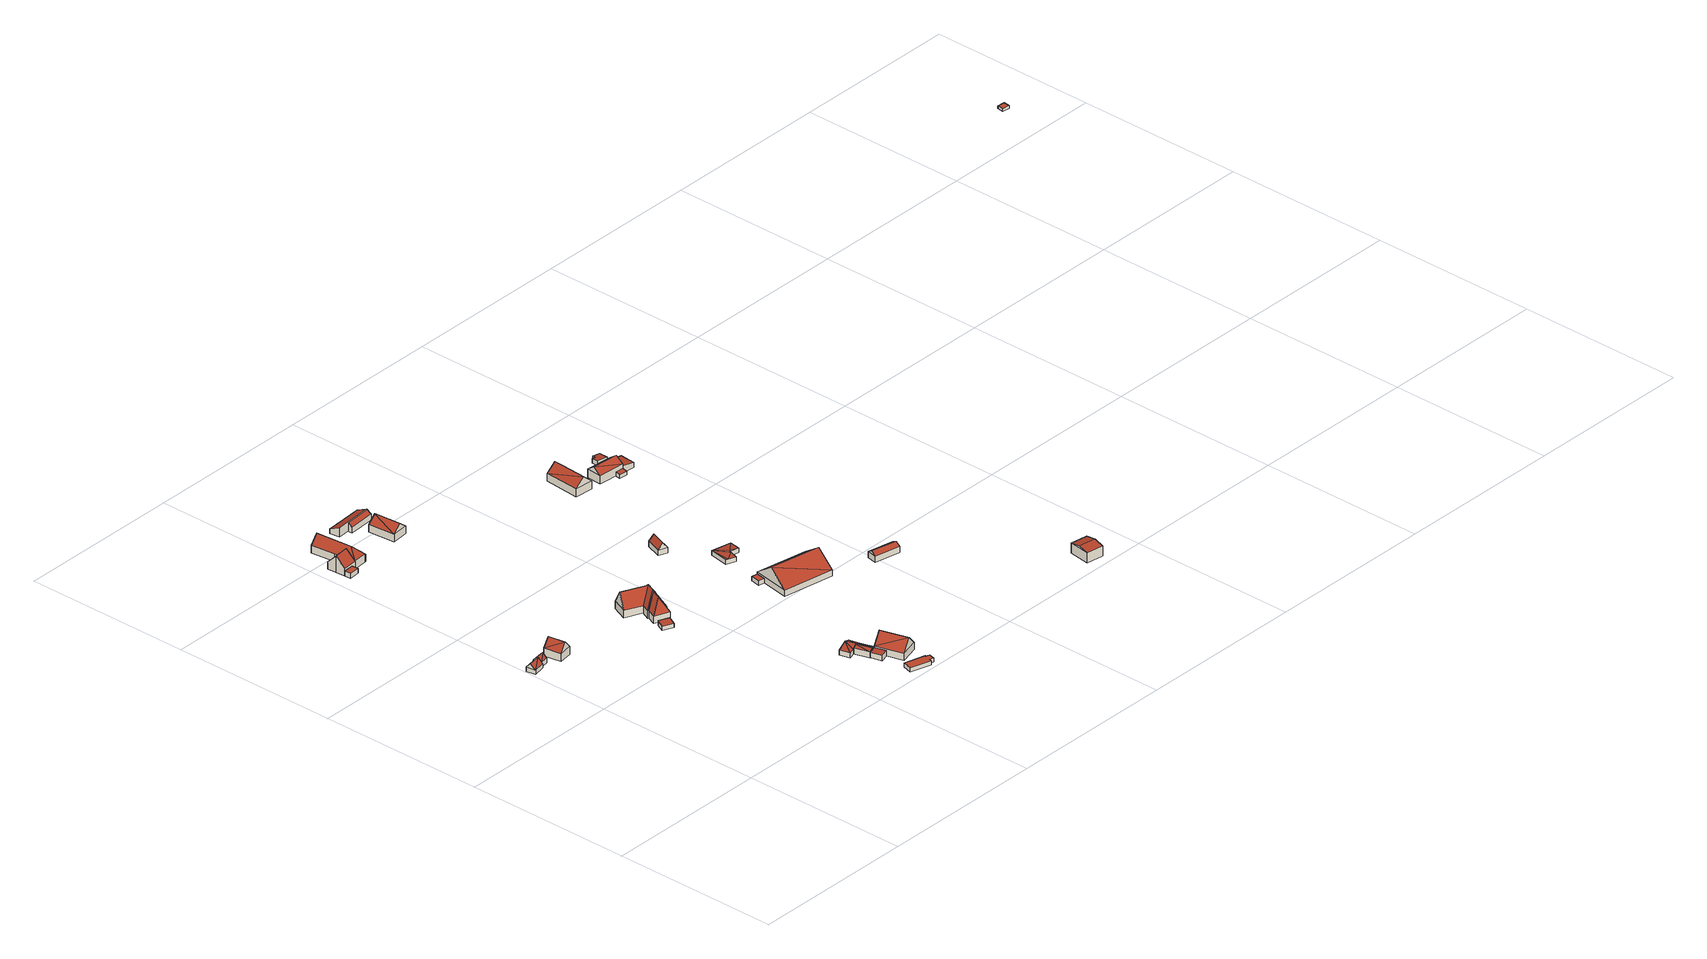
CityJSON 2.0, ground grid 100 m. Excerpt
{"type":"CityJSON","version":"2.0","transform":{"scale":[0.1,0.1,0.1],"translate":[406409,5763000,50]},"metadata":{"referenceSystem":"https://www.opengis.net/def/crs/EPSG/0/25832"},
"CityObjects":{
"building1":{"type":"Building","attributes":{"Gemeindeschluessel":"05515000","Geometrietyp2DReferenz":"3000","function":"31001_2700"},"children":["building1-1","building1-2"]},
"building1-1":{"type":"BuildingPart","attributes":{"roofType":"3100","measuredHeight":5.42},"parents":["building1"],"geometry":[{"type":"Solid","lod":"2","boundaries":[[[[0,1,2,3,4]],[[5,6,1,0]],[[7,8,9,6,5]],[[0,10,5]],[[11,10,0]],[[0,4,11]],[[10,11,12,7]],[[7,5,10]],[[1,6,9,2]],[[13,4,3]],[[2,9,8,3]],[[8,7,13,3]],[[12,11,4,13]],[[12,13,7]]]],"semantics":{"surfaces":[{"type":"WallSurface"},{"type":"RoofSurface"},{"type":"GroundSurface"},{"type":"ClosureSurface"}],"values":[[0,0,0,0,1,1,1,1,2,0,3,3,0,3]]}}]},
"building1-2":{"type":"BuildingPart","attributes":{"roofType":"3100","measuredHeight":5.35},"parents":["building1"],"geometry":[{"type":"Solid","lod":"2","boundaries":[[[[14,15,16,17]],[[3,2,15,14]],[[18,19,9,8]],[[17,16,19,18]],[[17,18,20,21]],[[21,22,17]],[[22,21,12,13,3]],[[3,14,22]],[[7,20,18,8]],[[22,14,17]],[[15,2,9,19,16]],[[2,3,8,9]],[[20,7,12,21]],[[7,8,3,13]],[[7,13,12]]]],"semantics":{"surfaces":[{"type":"WallSurface"},{"type":"RoofSurface"},{"type":"GroundSurface"},{"type":"ClosureSurface"}],"values":[[0,0,0,0,1,1,1,1,0,0,2,3,0,3,3]]}}]},
"building2":{"type":"Building","attributes":{"Gemeindeschluessel":"05515000","Geometrietyp2DReferenz":"3000","function":"31001_1000","roofType":"3100","measuredHeight":9.46},"address":[{"country":"Germany","locality":"Münster","thoroughfareNumber":"85","thoroughfareName":"Coermühle"}],"geometry":[{"type":"Solid","lod":"2","boundaries":[[[[23,24,25,26]],[[27,28,24,23]],[[29,30,28,27]],[[26,25,30,29]],[[23,31,27]],[[29,32,26]],[[32,31,23]],[[23,26,32]],[[29,27,31]],[[31,32,29]],[[24,28,30,25]]]],"semantics":{"surfaces":[{"type":"WallSurface"},{"type":"RoofSurface"},{"type":"GroundSurface"}],"values":[[0,0,0,0,0,0,1,1,1,1,2]]}}]},
"building3":{"type":"Building","attributes":{"Gemeindeschluessel":"05515000","Geometrietyp2DReferenz":"3000","function":"51009_1610","roofType":"1000","measuredHeight":3.03},"geometry":[{"type":"Solid","lod":"2","boundaries":[[[[33,34,35,36]],[[37,38,34,33]],[[39,40,38,37]],[[36,35,40,39]],[[37,33,36,39]],[[34,38,40,35]]]],"semantics":{"surfaces":[{"type":"WallSurface"},{"type":"RoofSurface"},{"type":"GroundSurface"}],"values":[[0,0,0,0,1,2]]}}]},
"building4":{"type":"Building","attributes":{"Gemeindeschluessel":"05515000","Geometrietyp2DReferenz":"3000","function":"31001_1000","roofType":"3100","measuredHeight":10.08},"address":[{"country":"Germany","locality":"Münster","thoroughfareNumber":"91","thoroughfareName":"Coermühle"}],"geometry":[{"type":"Solid","lod":"2","boundaries":[[[[41,42,43,44]],[[45,46,42,41]],[[47,48,46,45]],[[49,50,48,47]],[[51,52,50,49]],[[53,54,52,51]],[[55,56,54,53]],[[44,43,56,55]],[[49,47,45,51]],[[41,44,55,53,51,45]],[[42,46,48,50,52,54,56,43]]]],"semantics":{"surfaces":[{"type":"WallSurface"},{"type":"RoofSurface"},{"type":"GroundSurface"}],"values":[[0,0,0,0,0,0,0,0,1,1,2]]}}]},
"building5":{"type":"Building","attributes":{"Gemeindeschluessel":"05515000","Geometrietyp2DReferenz":"3000","function":"31001_2700","roofType":"5000","measuredHeight":9.6},"geometry":[{"type":"Solid","lod":"2","boundaries":[[[[57,58,59,60]],[[61,62,58,57]],[[63,64,62,61]],[[65,66,64,63]],[[67,68,66,65]],[[69,70,68,67]],[[71,72,70,69]],[[73,74,72,71]],[[60,59,74,73]],[[67,75,69]],[[65,63,61,57,60,75,67]],[[73,71,69,75,60]],[[58,62,64,66,68,70,72,74,59]]]],"semantics":{"surfaces":[{"type":"WallSurface"},{"type":"RoofSurface"},{"type":"GroundSurface"}],"values":[[0,0,0,0,0,0,0,0,0,1,1,1,2]]}}]},
"building6":{"type":"Building","attributes":{"Gemeindeschluessel":"05515000","Geometrietyp2DReferenz":"3000","function":"51009_1610","roofType":"2100","measuredHeight":3.07},"geometry":[{"type":"Solid","lod":"2","boundaries":[[[[76,77,78,79]],[[80,81,77,76]],[[82,83,81,80]],[[79,78,83,82]],[[80,76,79,82]],[[77,81,83,78]]]],"semantics":{"surfaces":[{"type":"WallSurface"},{"type":"RoofSurface"},{"type":"GroundSurface"}],"values":[[0,0,0,0,1,2]]}}]},
"building7":{"type":"Building","attributes":{"Gemeindeschluessel":"05515000","Geometrietyp2DReferenz":"3000","function":"31001_1000","roofType":"5000","measuredHeight":12.95},"address":[{"country":"Germany","locality":"Münster","thoroughfareNumber":"81","thoroughfareName":"Coerder Liekweg"}],"geometry":[{"type":"Solid","lod":"2","boundaries":[[[[84,85,86,87]],[[88,89,85,84]],[[90,91,89,88]],[[92,93,91,90]],[[94,95,93,92]],[[96,97,95,94]],[[98,99,97,96]],[[100,101,99,98]],[[102,103,101,100]],[[104,105,103,102]],[[106,107,105,104]],[[108,109,107,106]],[[110,111,109,108]],[[112,113,111,110]],[[114,115,113,112]],[[116,117,115,114]],[[87,86,117,116]],[[118,119,116,114,120]],[[121,120,114]],[[114,112,121]],[[120,121,106]],[[106,104,120]],[[121,112,110,122]],[[110,108,122]],[[122,108,106,121]],[[118,120,104,102,123]],[[124,125,123,102,100,126]],[[100,98,126]],[[124,126,98,96,127]],[[96,94,127]],[[124,127,94,92,125]],[[119,118,123,125,92,90,128]],[[128,90,88,129]],[[129,88,84,130]],[[84,87,130]],[[128,129,130,87,116,119]],[[85,89,91,93,95,97,99,101,103,105,107,109,111,113,115,117,86]]]],"semantics":{"surfaces":[{"type":"WallSurface"},{"type":"RoofSurface"},{"type":"GroundSurface"}],"values":[[0,0,0,0,0,0,0,0,0,0,0,0,0,0,0,0,0,1,1,1,1,1,1,1,1,1,1,1,1,0,1,1,1,1,0,1,2]]}}]},
"building8":{"type":"Building","attributes":{"Gemeindeschluessel":"05515000","Geometrietyp2DReferenz":"3000","function":"31001_2460","roofType":"5000","measuredHeight":4.5},"geometry":[{"type":"Solid","lod":"2","boundaries":[[[[131,132,133,134]],[[135,136,132,131]],[[137,138,136,135]],[[139,140,138,137]],[[141,142,140,139]],[[134,133,142,141]],[[143,137,135,144]],[[145,144,135]],[[144,145,141]],[[141,145,134]],[[131,134,145]],[[143,144,141,139]],[[143,139,137]],[[145,135,131]],[[132,136,138,140,142,133]]]],"semantics":{"surfaces":[{"type":"WallSurface"},{"type":"RoofSurface"},{"type":"GroundSurface"}],"values":[[0,0,0,0,0,0,1,1,1,1,1,0,0,0,2]]}}]},
"building9":{"type":"Building","attributes":{"Gemeindeschluessel":"05515000","Geometrietyp2DReferenz":"3000","function":"31001_2460","roofType":"3100","measuredHeight":4.49},"geometry":[{"type":"Solid","lod":"2","boundaries":[[[[146,147,148,143]],[[149,150,147,146]],[[151,152,150,149]],[[143,148,152,151]],[[146,153,149]],[[151,154,143]],[[153,146,143]],[[143,154,153]],[[149,153,154]],[[154,151,149]],[[147,150,152,148]]]],"semantics":{"surfaces":[{"type":"WallSurface"},{"type":"RoofSurface"},{"type":"GroundSurface"}],"values":[[0,0,0,0,0,0,1,1,1,1,2]]}}]},
"building10":{"type":"Building","attributes":{"Gemeindeschluessel":"05515000","Geometrietyp2DReferenz":"3000","function":"31001_2700","roofType":"1000","measuredHeight":2.54},"geometry":[{"type":"Solid","lod":"2","boundaries":[[[[155,156,157,158]],[[159,160,156,155]],[[161,162,160,159]],[[163,164,162,161]],[[165,166,164,163]],[[167,168,166,165]],[[169,170,168,167]],[[158,157,170,169]],[[167,165,163,161,159,155,158,169]],[[156,160,162,164,166,168,170,157]]]],"semantics":{"surfaces":[{"type":"WallSurface"},{"type":"RoofSurface"},{"type":"GroundSurface"}],"values":[[0,0,0,0,0,0,0,0,1,2]]}}]},
"building11":{"type":"Building","attributes":{"Gemeindeschluessel":"05515000","Geometrietyp2DReferenz":"3000","function":"31001_2700","roofType":"2100","measuredHeight":5.48},"geometry":[{"type":"Solid","lod":"2","boundaries":[[[[171,172,173,174]],[[175,176,172,171]],[[177,178,176,175]],[[174,173,178,177]],[[175,171,174,177]],[[172,176,178,173]]]],"semantics":{"surfaces":[{"type":"WallSurface"},{"type":"RoofSurface"},{"type":"GroundSurface"}],"values":[[0,0,0,0,1,2]]}}]},
"building12":{"type":"Building","attributes":{"Gemeindeschluessel":"05515000","Geometrietyp2DReferenz":"3000","function":"51009_1610","roofType":"2100","measuredHeight":3.47},"geometry":[{"type":"Solid","lod":"2","boundaries":[[[[137,179,180,181]],[[182,183,179,137]],[[184,185,183,182]],[[181,180,185,184]],[[182,137,181,184]],[[179,183,185,180]]]],"semantics":{"surfaces":[{"type":"WallSurface"},{"type":"RoofSurface"},{"type":"GroundSurface"}],"values":[[0,0,0,0,1,2]]}}]},
"building13":{"type":"Building","attributes":{"Gemeindeschluessel":"05515000","Geometrietyp2DReferenz":"3000","function":"31001_2700","roofType":"3100","measuredHeight":8.54},"geometry":[{"type":"Solid","lod":"2","boundaries":[[[[186,187,188,189]],[[190,191,187,186]],[[192,193,191,190]],[[189,188,193,192]],[[186,194,190]],[[192,195,189]],[[189,195,194]],[[194,186,189]],[[195,192,190]],[[190,194,195]],[[187,191,193,188]]]],"semantics":{"surfaces":[{"type":"WallSurface"},{"type":"RoofSurface"},{"type":"GroundSurface"}],"values":[[0,0,0,0,0,0,1,1,1,1,2]]}}]},
"building14":{"type":"Building","attributes":{"Gemeindeschluessel":"05515000","Geometrietyp2DReferenz":"3000","function":"51009_1610","roofType":"2100","measuredHeight":5.38},"geometry":[{"type":"Solid","lod":"2","boundaries":[[[[196,197,198,199]],[[200,201,197,196]],[[202,203,201,200]],[[199,198,203,202]],[[200,196,199,202]],[[197,201,203,198]]]],"semantics":{"surfaces":[{"type":"WallSurface"},{"type":"RoofSurface"},{"type":"GroundSurface"}],"values":[[0,0,0,0,1,2]]}}]},
"building15":{"type":"Building","attributes":{"Gemeindeschluessel":"05515000","Geometrietyp2DReferenz":"3000","function":"31001_1000"},"address":[{"country":"Germany","locality":"Münster","thoroughfareNumber":"75","thoroughfareName":"Coerder Liekweg"}],"children":["building15-1","building15-2"]},
"building15-1":{"type":"BuildingPart","attributes":{"roofType":"3100","measuredHeight":10.51},"parents":["building15"],"geometry":[{"type":"Solid","lod":"2","boundaries":[[[[204,205,206,207]],[[208,209,205,204]],[[207,206,185,146,210]],[[204,211,208]],[[210,212,207]],[[204,207,212]],[[212,211,204]],[[211,212,210]],[[210,208,211]],[[205,209,213,185,206]],[[209,208,210,146,214,213]],[[185,213,214,146]]]],"semantics":{"surfaces":[{"type":"WallSurface"},{"type":"RoofSurface"},{"type":"GroundSurface"},{"type":"ClosureSurface"}],"values":[[0,0,0,0,0,1,1,1,1,2,0,3]]}}]},
"building15-2":{"type":"BuildingPart","attributes":{"roofType":"2100","measuredHeight":3.35},"parents":["building15"],"geometry":[{"type":"Solid","lod":"2","boundaries":[[[[146,185,215,216]],[[217,218,213,214]],[[216,215,218,217]],[[214,146,216,217]],[[185,213,218,215]],[[185,146,214,213]]]],"semantics":{"surfaces":[{"type":"WallSurface"},{"type":"RoofSurface"},{"type":"GroundSurface"},{"type":"ClosureSurface"}],"values":[[0,0,0,1,2,3]]}}]},
"building16":{"type":"Building","attributes":{"Gemeindeschluessel":"05515000","Geometrietyp2DReferenz":"3000","function":"31001_1000","roofType":"2100","measuredHeight":2.72},"geometry":[{"type":"Solid","lod":"2","boundaries":[[[[219,220,221,222]],[[223,224,220,219]],[[225,226,224,223]],[[222,221,226,225]],[[223,219,222,225]],[[220,224,226,221]]]],"semantics":{"surfaces":[{"type":"WallSurface"},{"type":"RoofSurface"},{"type":"GroundSurface"}],"values":[[0,0,0,0,1,2]]}}]},
"building17":{"type":"Building","attributes":{"Gemeindeschluessel":"05515000","Geometrietyp2DReferenz":"3000","function":"31001_2700","roofType":"5000","measuredHeight":6.64},"geometry":[{"type":"Solid","lod":"2","boundaries":[[[[227,228,229,230]],[[231,232,228,227]],[[233,234,232,231]],[[230,229,234,233]],[[233,231,235]],[[235,231,227,236]],[[227,230,236]],[[236,230,233,235]],[[228,232,234,229]]]],"semantics":{"surfaces":[{"type":"WallSurface"},{"type":"RoofSurface"},{"type":"GroundSurface"}],"values":[[0,0,0,0,0,1,0,1,2]]}}]},
"building18":{"type":"Building","attributes":{"Gemeindeschluessel":"05515000","Geometrietyp2DReferenz":"3000","function":"31001_1000","roofType":"3100","measuredHeight":11.85},"address":[{"country":"Germany","locality":"Münster","thoroughfareNumber":"80","thoroughfareName":"Coerder Liekweg"}],"geometry":[{"type":"Solid","lod":"2","boundaries":[[[[237,238,239,240]],[[241,242,238,237]],[[243,244,242,241]],[[240,239,244,243]],[[237,245,241]],[[243,246,240]],[[245,237,240]],[[240,246,245]],[[241,245,246]],[[246,243,241]],[[238,242,244,239]]]],"semantics":{"surfaces":[{"type":"WallSurface"},{"type":"RoofSurface"},{"type":"GroundSurface"}],"values":[[0,0,0,0,0,0,1,1,1,1,2]]}}]},
"building19":{"type":"Building","attributes":{"Gemeindeschluessel":"05515000","Geometrietyp2DReferenz":"3000","function":"31001_2460","roofType":"5000","measuredHeight":3.4},"geometry":[{"type":"Solid","lod":"2","boundaries":[[[[247,248,249,250]],[[251,252,248,247]],[[253,254,252,251]],[[255,256,254,253]],[[257,258,256,255]],[[250,249,258,257]],[[247,259,255]],[[260,247,255]],[[261,260,255]],[[255,253,261]],[[261,251,260]],[[259,250,257]],[[257,255,259]],[[250,259,247]],[[247,260,251]],[[251,261,253]],[[248,252,254,256,258,249]]]],"semantics":{"surfaces":[{"type":"WallSurface"},{"type":"RoofSurface"},{"type":"GroundSurface"}],"values":[[0,0,0,0,0,0,1,1,1,1,1,1,1,0,0,0,2]]}}]},
"building20":{"type":"Building","attributes":{"Gemeindeschluessel":"05515000","Geometrietyp2DReferenz":"3000","function":"31001_1000","roofType":"3100","measuredHeight":9.52},"address":[{"country":"Germany","locality":"Münster","thoroughfareNumber":"90","thoroughfareName":"Coermühle"}],"geometry":[{"type":"Solid","lod":"2","boundaries":[[[[262,263,264,265]],[[266,267,263,262]],[[268,269,267,266]],[[265,264,269,268]],[[262,270,266]],[[268,271,265]],[[262,265,271]],[[271,270,262]],[[270,271,268]],[[268,266,270]],[[263,267,269,264]]]],"semantics":{"surfaces":[{"type":"WallSurface"},{"type":"RoofSurface"},{"type":"GroundSurface"}],"values":[[0,0,0,0,0,0,1,1,1,1,2]]}}]},
"building21":{"type":"Building","attributes":{"Gemeindeschluessel":"05515000","Geometrietyp2DReferenz":"3000","function":"31001_2700","roofType":"3100","measuredHeight":5.39},"geometry":[{"type":"Solid","lod":"2","boundaries":[[[[272,273,274,275]],[[276,277,273,272]],[[278,279,277,276]],[[275,274,279,278]],[[272,280,276]],[[278,281,275]],[[275,281,280,272]],[[276,280,281,278]],[[273,277,279,274]]]],"semantics":{"surfaces":[{"type":"WallSurface"},{"type":"RoofSurface"},{"type":"GroundSurface"}],"values":[[0,0,0,0,0,0,1,1,2]]}}]},
"building22":{"type":"Building","attributes":{"Gemeindeschluessel":"05515000","Geometrietyp2DReferenz":"3000","function":"31001_2700","roofType":"5000","measuredHeight":8.45},"geometry":[{"type":"Solid","lod":"2","boundaries":[[[[282,283,284,285]],[[286,287,283,282]],[[288,289,287,286]],[[285,284,289,288]],[[290,286,282]],[[282,291,290]],[[288,290,291]],[[291,285,288]],[[285,291,282]],[[286,290,288]],[[283,287,289,284]]]],"semantics":{"surfaces":[{"type":"WallSurface"},{"type":"RoofSurface"},{"type":"GroundSurface"}],"values":[[0,0,0,0,1,1,1,1,0,0,2]]}}]},
"building23":{"type":"Building","attributes":{"Gemeindeschluessel":"05515000","Geometrietyp2DReferenz":"3000","function":"31001_2700","roofType":"2100","measuredHeight":2.81},"geometry":[{"type":"Solid","lod":"2","boundaries":[[[[292,293,294,295]],[[296,289,293,292]],[[297,298,289,296]],[[295,294,298,297]],[[296,292,295,297]],[[293,289,298,294]]]],"semantics":{"surfaces":[{"type":"WallSurface"},{"type":"RoofSurface"},{"type":"GroundSurface"}],"values":[[0,0,0,0,1,2]]}}]},
"building24":{"type":"Building","attributes":{"Gemeindeschluessel":"05515000","Geometrietyp2DReferenz":"3000","function":"51009_1611","roofType":"2100","measuredHeight":2.78},"geometry":[{"type":"Solid","lod":"2","boundaries":[[[[299,300,301,302]],[[303,304,300,299]],[[305,306,304,303]],[[307,308,306,305]],[[309,310,308,307]],[[302,301,310,309]],[[307,305,303,299,302,309]],[[300,304,306,308,310,301]]]],"semantics":{"surfaces":[{"type":"WallSurface"},{"type":"RoofSurface"},{"type":"GroundSurface"}],"values":[[0,0,0,0,0,0,1,2]]}}]},
"building25":{"type":"Building","attributes":{"Gemeindeschluessel":"05515000","Geometrietyp2DReferenz":"3000","function":"31001_2700","roofType":"2100","measuredHeight":4.19},"geometry":[{"type":"Solid","lod":"2","boundaries":[[[[311,312,313,314]],[[315,316,312,311]],[[317,318,316,315]],[[314,313,318,317]],[[315,311,314,317]],[[312,316,318,313]]]],"semantics":{"surfaces":[{"type":"WallSurface"},{"type":"RoofSurface"},{"type":"GroundSurface"}],"values":[[0,0,0,0,1,2]]}}]},
"building26":{"type":"Building","attributes":{"Gemeindeschluessel":"05515000","Geometrietyp2DReferenz":"3000","function":"31001_2600","roofType":"3100","measuredHeight":7.12},"geometry":[{"type":"Solid","lod":"2","boundaries":[[[[319,320,321,322]],[[323,324,320,319]],[[325,326,324,323]],[[322,321,326,325]],[[319,327,323]],[[325,328,322]],[[322,328,327,319]],[[323,327,328,325]],[[320,324,326,321]]]],"semantics":{"surfaces":[{"type":"WallSurface"},{"type":"RoofSurface"},{"type":"GroundSurface"}],"values":[[0,0,0,0,0,0,1,1,2]]}}]},
"building27":{"type":"Building","attributes":{"Gemeindeschluessel":"05515000","Geometrietyp2DReferenz":"3000","function":"51002_9999","roofType":"1000","measuredHeight":1.67},"geometry":[{"type":"Solid","lod":"2","boundaries":[[[[329,330,331,332]],[[333,334,330,329]],[[335,336,334,333]],[[337,338,336,335]],[[332,331,338,337]],[[335,333,329,332,337]],[[330,334,336,338,331]]]],"semantics":{"surfaces":[{"type":"WallSurface"},{"type":"RoofSurface"},{"type":"GroundSurface"}],"values":[[0,0,0,0,0,1,2]]}}]}
},
"vertices":[
[122,1550,41],[122,1550,12],[70,1541,12],[70,1541,37],[70,1541,41],[131,1503,41],[131,1503,12],[78,1493,41],[78,1493,37],[78,1493,12],[127,1526,66],[74,1517,66],[74,1514,63],[70,1537,41],
[0,1528,37],[0,1528,12],[9,1472,12],[9,1472,37],[79,1484,37],[79,1484,12],[78,1493,47],[74,1512,66],[5,1500,66],
[171,1558,59],[171,1558,12],[188,1455,12],[188,1455,59],[254,1572,59],[254,1572,12],[270,1469,59],[270,1469,12],[212,1565,107],[229,1462,107],
[73,2827,44],[73,2827,14],[76,2788,14],[76,2788,44],[135,2832,44],[135,2832,14],[138,2793,44],[138,2793,14],
[148,2961,36],[148,2961,13],[135,2957,13],[135,2957,39],[156,2888,114],[156,2888,13],[163,2834,56],[163,2834,13],[73,2827,55],[73,2827,13],[69,2882,114],[69,2882,13],[66,2937,55],[66,2937,13],[134,2941,56],[134,2941,13],
[225,3113,54],[225,3113,10],[178,3110,10],[178,3110,106],[238,2950,57],[238,2950,10],[243,2950,51],[243,2950,10],[252,2841,53],[252,2841,10],[246,2840,59],[246,2840,10],[163,2834,59],[163,2834,10],[148,2961,57],[148,2961,10],[131,3106,54],[131,3106,10],[199,2893,106],
[783,1318,38],[783,1318,7],[761,1272,7],[761,1272,31],[842,1291,38],[842,1291,7],[821,1244,31],[821,1244,7],
[763,1592,50],[763,1592,6],[721,1499,6],[721,1499,50],[857,1550,50],[857,1550,6],[858,1553,50],[858,1553,6],[944,1515,50],[944,1515,6],[946,1519,50],[946,1519,6],[958,1514,50],[958,1514,6],[963,1501,50],[963,1501,6],[957,1488,50],[957,1488,6],[953,1490,50],[953,1490,6],[896,1360,50],[896,1360,6],[891,1362,50],[891,1362,6],[868,1310,50],[868,1310,6],[781,1348,50],[781,1348,6],[804,1401,50],[804,1401,6],[799,1403,50],[799,1403,6],[822,1454,50],[822,1454,6],[891,1481,136],[891,1481,135],[869,1430,136],[867,1425,128],[844,1373,128],[948,1502,65],[950,1503,68],[949,1502,65],[952,1501,66],[951,1517,58],[885,1484,135],[883,1483,133],[742,1545,133],
[1170,426,45],[1170,426,16],[1187,366,16],[1187,366,45],[1275,455,45],[1275,455,16],[1292,396,45],[1292,396,16],[1274,390,45],[1274,390,16],[1225,377,45],[1225,377,16],[1274,390,53],[1256,385,61],[1239,445,61],
[1299,302,53],[1299,302,18],[1274,390,18],[1251,288,53],[1251,288,18],[1225,377,53],[1225,377,18],[1275,295,63],[1250,383,63],
[1297,97,45],[1297,97,20],[1282,40,20],[1282,40,45],[1421,63,45],[1421,63,20],[1419,57,45],[1419,57,20],[1442,50,45],[1442,50,20],[1432,14,45],[1432,14,20],[1409,20,45],[1409,20,20],[1405,6,45],[1405,6,20],
[339,3162,34],[339,3162,7],[344,3099,7],[344,3099,62],[568,3178,34],[568,3178,7],[573,3116,62],[573,3116,7],
[1292,396,19],[1274,390,19],[1274,390,54],[1318,307,45],[1318,307,19],[1299,302,54],[1299,302,19],
[478,3019,55],[478,3019,10],[491,2859,10],[491,2859,55],[579,3026,55],[579,3026,10],[591,2866,55],[591,2866,10],[529,3023,95],[541,2862,95],
[414,3104,61],[414,3104,8],[416,3076,8],[416,3076,42],[573,3116,61],[573,3116,8],[575,3088,42],[575,3088,8],
[1458,170,61],[1458,170,19],[1411,334,19],[1411,334,61],[1346,138,61],[1346,138,19],[1299,302,61],[1402,154,124],[1355,318,124],[1318,235,19],[1318,235,53],
[1251,288,19],[1251,288,50],[1270,221,50],[1270,221,19],
[1450,1231,40],[1450,1231,13],[1414,1237,13],[1414,1237,39],[1441,1176,40],[1441,1176,13],[1404,1182,39],[1404,1182,13],
[1282,1758,42],[1282,1758,10],[1334,1739,10],[1334,1739,42],[1318,1852,42],[1318,1852,10],[1369,1833,42],[1369,1833,10],[1343,1842,77],[1308,1749,77],
[1758,1176,51],[1758,1176,14],[1450,1231,14],[1450,1231,51],[1719,956,51],[1719,956,14],[1411,1009,51],[1411,1009,14],[1739,1066,132],[1431,1120,132],
[1514,1478,38],[1514,1478,11],[1576,1467,11],[1576,1467,38],[1503,1420,38],[1503,1420,11],[1447,1443,38],[1447,1443,11],[1467,1554,38],[1467,1554,11],[1587,1532,38],[1587,1532,11],[1521,1477,45],[1512,1467,44],[1459,1438,38],
[1546,2442,52],[1546,2442,5],[1561,2654,5],[1561,2654,52],[1435,2450,52],[1435,2450,5],[1450,2662,52],[1450,2662,5],[1490,2446,100],[1505,2658,100],
[2126,902,53],[2126,902,16],[1970,934,16],[1970,934,53],[2113,843,53],[2113,843,16],[1958,875,53],[1958,875,16],[2119,872,70],[1964,904,70],
[1615,2529,55],[1615,2529,5],[1609,2438,5],[1609,2438,55],[1774,2518,55],[1774,2518,5],[1768,2427,55],[1768,2427,5],[1771,2472,89],[1612,2483,89],
[1718,2431,33],[1718,2431,5],[1716,2400,5],[1716,2400,26],[1768,2427,33],[1766,2397,26],[1766,2397,5],
[1737,2606,31],[1737,2606,4],[1734,2571,4],[1734,2571,31],[1757,2605,29],[1757,2605,4],[1758,2623,29],[1758,2623,4],[1809,2619,22],[1809,2619,4],[1806,2566,22],[1806,2566,4],
[1768,2427,43],[1768,2427,1],[1848,2422,1],[1848,2422,31],[1774,2518,43],[1774,2518,1],[1854,2512,31],[1854,2512,1],
[2792,168,76],[2792,168,17],[2688,183,17],[2688,183,76],[2774,43,76],[2774,43,17],[2669,59,76],[2669,59,17],[2783,105,88],[2679,121,88],
[5645,3281,33],[5645,3281,16],[5641,3248,16],[5641,3248,33],[5646,3287,33],[5646,3287,16],[5690,3282,33],[5690,3282,16],[5685,3243,33],[5685,3243,16]
]}
